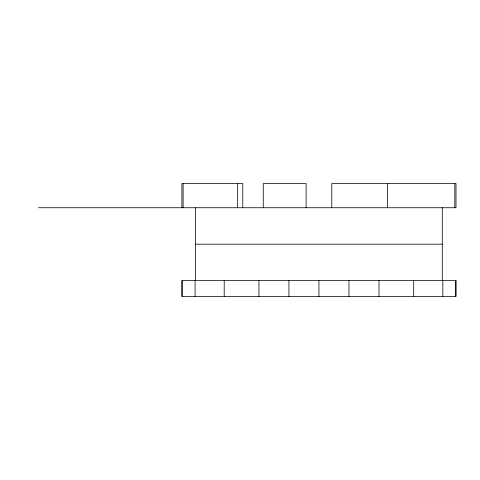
<?xml version="1.0" encoding="UTF-8"?>
<svg xmlns="http://www.w3.org/2000/svg" width="480" height="480" viewBox="0 0 480 480"><rect width="100%" height="100%" fill="white"/><g stroke="black" fill="none" stroke-linecap="round" stroke-linejoin="round"><path stroke-width="0.72" d="M38.466 207.732L456 207.732L456 183.582L331.782 183.582L331.782 207.732M195.612 244.182L442.296 244.182M455.766 280.638L455.766 296.418M454.8 183.582L454.8 207.732M442.824 280.638L442.824 296.418M442.296 207.732L442.296 280.638M413.7 280.638L413.7 296.418M387.48 183.582L387.48 207.732M378.99 280.638L378.99 296.418M348.972 280.638L348.972 296.418M318.954 280.638L318.954 296.418M306.126 207.732L306.126 183.582L263.262 183.582L263.262 207.732M288.936 280.638L288.936 296.418M258.924 280.638L258.924 296.418M242.778 207.732L242.778 183.582L181.908 183.582L181.908 207.732M237.678 183.582L237.678 207.732M224.208 280.638L224.208 296.418M195.612 207.732L195.612 280.638M195.084 280.638L195.084 296.418M183.108 183.582L183.108 207.732M182.148 280.638L182.148 296.418M456 280.638L181.908 280.638L181.908 296.418L456 296.418L456 280.638"/></g></svg>
